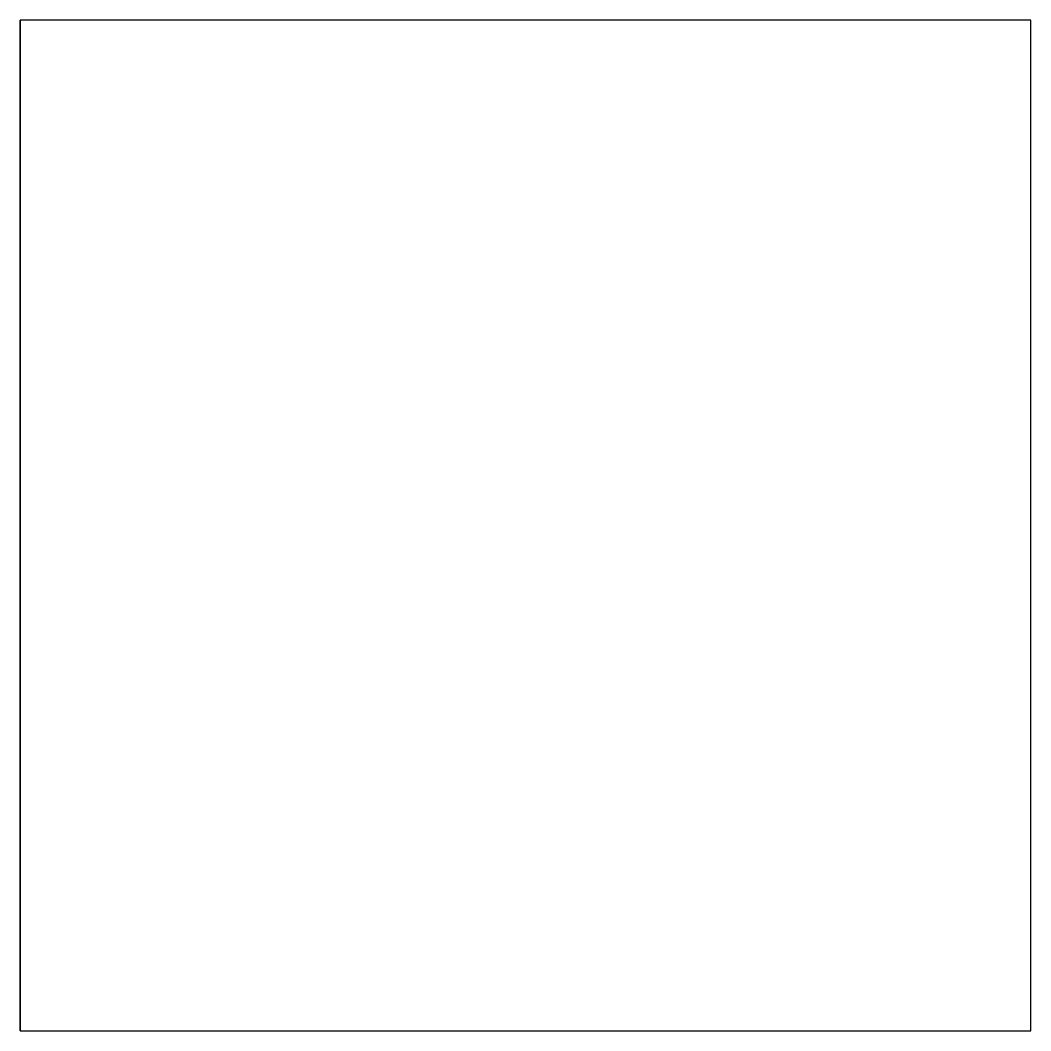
# Model space of a CAD drawing. Header units: metres. Extents: x 0 to 10, y 0 to 10.
import ezdxf

# ---------------------------------------------------------------- set-up
doc = ezdxf.new("R2010")
doc.units = ezdxf.units.M

msp = doc.modelspace()

# ---------------------------------------------------------------- linework, layer by layer
for points in [[(0, 0), (10, 0), (10, 10), (0, 10)], [(0, 0), (0, 10), (0, 10, 10), (0, 0, 10)]]:
    msp.add_3dface(points)

doc.saveas('drawing.dxf')
